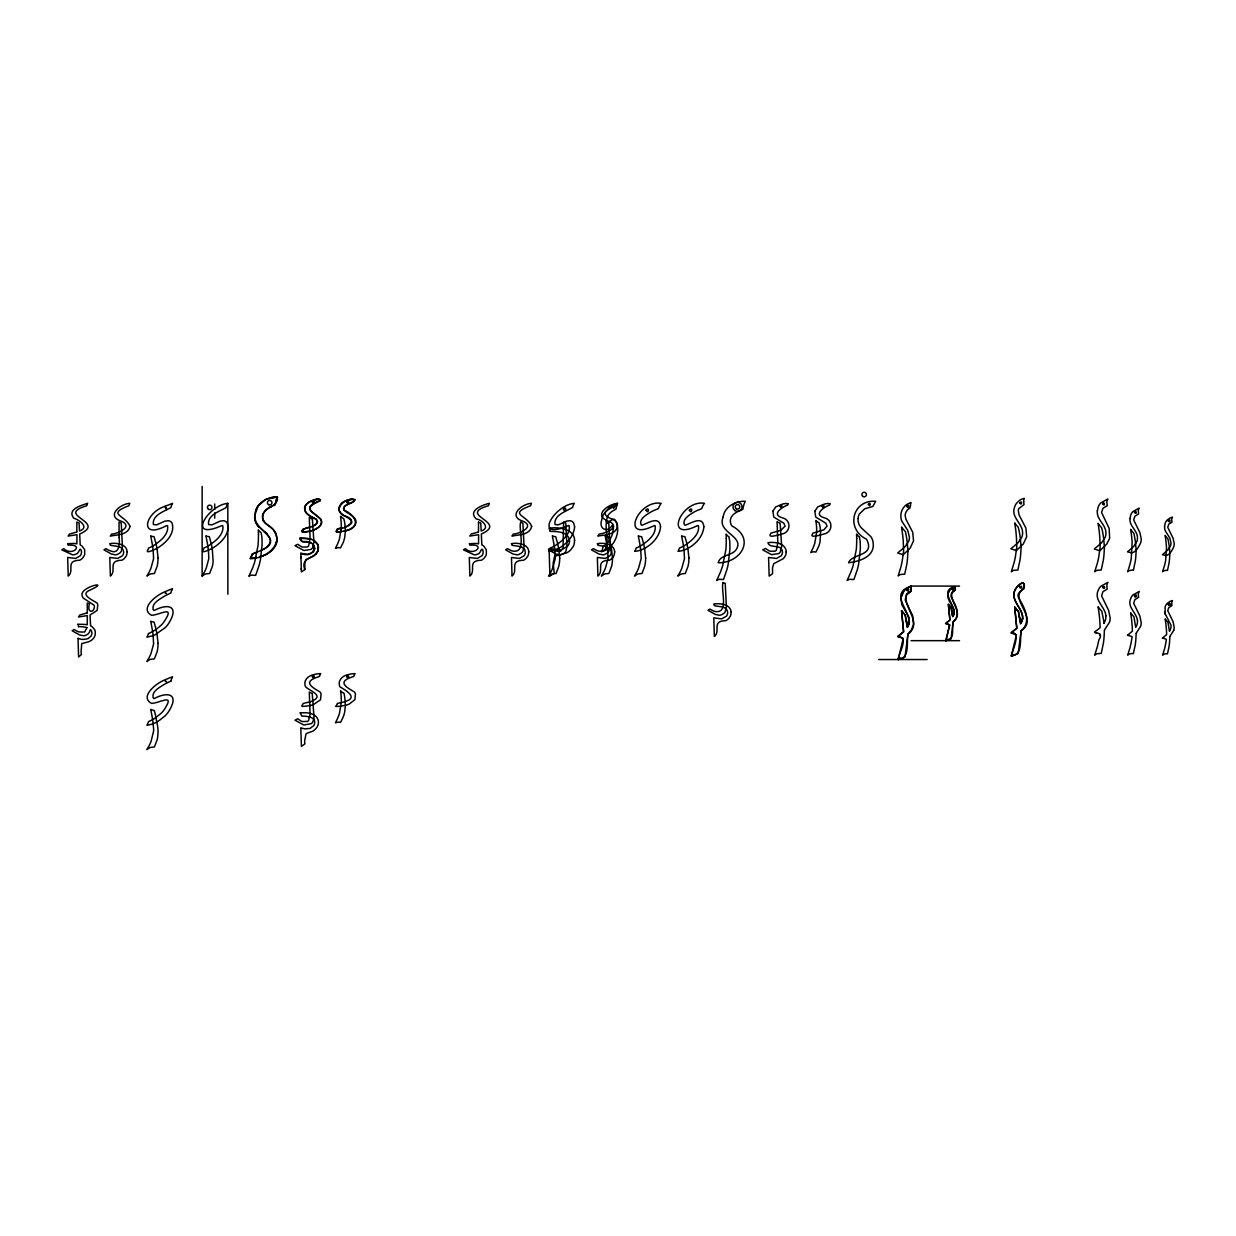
<?xml version="1.0" encoding="UTF-8"?>
<svg xmlns="http://www.w3.org/2000/svg" width="1236" height="1236" viewBox="0 0 1236 1236"><rect width="100%" height="100%" fill="white"/><g stroke="black" fill="none" stroke-linecap="round" stroke-linejoin="round"><path stroke-width="1.5" d="M959.538 586.08L911.04 586.08L910.7 591.441L906.575 594.64L905.169 599.908L912.709 615.791L913.558 624.273L911.535 629.68L907.919 634.253L904.999 657.135L898.155 659.53L903.269 638.363L897.676 636.571L903.609 631.766L901.538 610.646L905.215 615.08M1021.106 631.009L1018.17 653.581L1011.326 655.976L1016.44 634.748L1010.847 633.017L1016.78 628.212L1014.71 607.092L1018.433 611.604L1020.534 623.886C1029.418 611.109 1006.119 600.217 1016.548 587.471C1019.654 583.5 1025.787 580.256 1023.671 587.378C1023.269 590.283 1015.961 592.492 1018.51 597.637C1024.582 607.479 1031.936 621.538 1021.09 630.963C1019.607 640.171 1023.145 654.848 1011.326 655.976C1013.072 648.715 1020.967 632.693 1011.589 632.446M1104.428 630.422L1104.011 637.807A146.512 146.512 0 0 1 1103.424 643.137L1101.23 653.396L1097.166 653.705A6.551 6.551 0 0 0 1094.741 655.173L1097.383 646.567A160.139 160.139 0 0 0 1098.789 640.155C1105.741 629.325 1088.622 635.52 1097.614 629.804A51.186 51.186 0 0 0 1100.148 627.656L1099.963 623.531A201.453 201.453 0 0 0 1099.206 614.539L1098.093 606.721A28.057 28.057 0 0 0 1101.508 610.908L1101.77 611.202A75.072 75.072 0 0 1 1102.141 612.901L1104.134 622.929M1136.178 633.512L1135.822 639.97A128.204 128.204 0 0 1 1135.297 644.651L1133.381 653.612A10.182 10.182 0 0 0 1132.377 653.535L1130.183 653.767A5.778 5.778 0 0 0 1127.695 655.157L1130.013 647.649A140.131 140.131 0 0 0 1131.234 642.04L1132.145 636.756L1128.839 635.443A26.898 26.898 0 0 0 1127.526 635.289A25.106 25.106 0 0 1 1129.21 635.505M1169.874 636.602L1169.565 642.148A109.88 109.88 0 0 1 1169.117 646.15L1167.479 653.844A8.158 8.158 0 0 0 1165.996 653.767L1164.745 653.968A4.959 4.959 0 0 0 1162.597 655.173L1164.59 648.715A120.108 120.108 0 0 0 1165.641 643.91L1166.413 639.398L1163.586 638.27A23.067 23.067 0 0 0 1162.458 638.131L1164.76 636.154A38.393 38.393 0 0 0 1166.66 634.531L1166.521 631.441A148.675 148.675 0 0 0 1165.842 623.639L1165.131 618.834A20.657 20.657 0 0 0 1167.896 622.187A56.3 56.3 0 0 1 1168.159 623.469L1169.457 631.318A9.394 9.394 0 0 0 1170.986 625.2L1165.1 613.612L1165.177 606.629A9.239 9.239 0 0 1 1167.078 603.554L1169.92 601.453A10.691 10.691 0 0 1 1172.454 600.572L1172.114 601.299A8.358 8.358 0 0 0 1171.682 602.952L1171.96 605.609L1168.762 607.571L1167.742 610.723L1173.072 621.677L1174.2 627.471A10.769 10.769 0 0 1 1173.721 630.391M313.434 540.178L317.806 544.69L317.714 551.241L313.82 556.03L306.003 559.491L304.829 562.813L304.844 569.533L301.399 571.928L301.29 568.467M907.919 634.562C906.436 643.601 909.99 658.433 898.155 659.53C898.788 653.025 909.495 636.617 897.676 636.571L898.417 635.999M904.953 614.771L907.409 627.363L909.279 622.573L909.109 617.737L901.894 604.806L900.874 598.255L904.227 590.298L911.04 586.08L910.7 591.441A7.895 7.895 0 0 0 906.575 594.64C902.434 607.618 923.369 622.326 907.919 634.284M953.126 616.084C958.224 607.525 945.308 601.762 948.228 593.218C948.97 588.939 956.772 582.712 955.181 590.066A5.871 5.871 0 0 0 952.122 592.43C948.939 602.04 964.683 612.994 953.11 621.862C961.546 614.786 955.181 604.342 951.133 596.895C949.742 591.889 956.231 591.287 955.181 586.945C936.919 590.19 958.981 606.891 952.74 616.749L951.303 607.834L948.383 604.327L949.912 620.009L945.509 623.577L949.665 624.906L945.864 640.634A4.898 4.898 0 0 1 947.688 639.537C955.042 639.275 951.55 627.27 953.126 622.079L951.164 638.209L950.731 639.306L945.864 640.634L949.665 624.906L946.065 623.16M1021.307 622.527C1026.962 612.098 1013.242 604.636 1013.968 594.531C1013.566 588.027 1026.56 575.621 1024.041 588.753C1006.907 598.039 1040.295 618.433 1021.09 630.777M255.064 514.5C251.897 527.448 267.702 529.796 270.452 539.761C270.143 549.078 258.988 550.53 252.36 554.099A8.328 8.328 0 0 1 251.85 555.659L250.305 558.564C269.093 559.089 289.085 538.247 267.409 524.697C256.748 518.579 265.802 506.343 274.979 505.23L277.405 497.104L266.204 499.174L258.185 505.678L255.064 514.5A21.491 21.491 0 0 0 255.157 518.626C256.254 530.738 284.759 540.163 261.46 550.174M302.233 538.247C309.031 537.66 318.95 540.194 318.378 548.63C317.59 559.336 299.529 556.231 304.844 569.533M905.463 615.374L907.409 627.363C916.154 613.35 885.826 594.98 911.04 586.08M314.114 545.539L314.655 548.676L312.971 552.121L308.042 554.392L300.827 553.311L300.966 558.039M255.157 518.626C252.947 505.895 265.539 496.192 277.405 497.104C278.193 508.382 262.063 506.466 262.542 517.498C263.577 525.686 274.964 526.876 276.122 535.312C279.66 546.096 269.479 555.227 259.514 556.555M310.669 542.805C306.713 540.704 300.951 543.67 299.946 538.247C301.368 539.885 301.028 542.48 303.886 541.615C319.954 540.039 315.381 560.032 300.827 553.311M313.913 716.154L313.929 716.648A13.364 13.364 0 0 1 313.712 719.414L312.615 722.226A5.917 5.917 0 0 1 311.302 723.632L303.824 725.007L294.987 720.186L297.737 718.796L301.151 721.051A6.952 6.952 0 0 0 302.604 721.577L307.44 721.407A3.384 3.384 0 0 0 308.567 720.526L310.051 714.47L309.294 692.021A12.128 12.128 0 0 0 312.214 693.35L313.882 715.381M1099.607 635.536L1099.808 634.13M87.045 627.579L84.604 632.075L79.042 631.936A12.159 12.159 0 0 1 77.034 631.163L74.083 629.557L72.167 630.762L79.475 634.887L83.492 635.752A8.312 8.312 0 0 0 85.686 635.304L87.88 634.083A6.752 6.752 0 0 0 89.27 632.538L90.444 629.479A4.959 4.959 0 0 1 91.881 633.064L91.835 633.759A5.794 5.794 0 0 1 90.954 636.185L87.972 638.703L83.275 639.491A22.387 22.387 0 0 1 78.022 638.348M257.567 551.797L252.36 554.099L250.506 558.208M252.36 554.099L251.85 555.659M148.536 633.496L148.521 633.558A39.567 39.567 0 0 0 158.919 627.131L160.912 625.401A34.531 34.531 0 0 0 163.6 622.434C175.682 604.512 161.236 614.555 151.626 615.327C138.772 608.606 157.049 594.485 165.176 591.673A81.313 81.313 0 0 1 170.97 589.294L172.546 588.799A14.446 14.446 0 0 0 171.696 590.406M1173.721 630.391L1169.859 636.385M148.459 633.744L148.104 634.717A12.468 12.468 0 0 1 147.748 635.551A15.218 15.218 0 0 1 147.517 635.999L146.929 637.112L152.291 635.907A24.581 24.581 0 0 0 155.01 634.81L164.944 627.873A33.434 33.434 0 0 0 167.756 624.752C179.622 607.355 170.074 602.287 154.191 610.445A1.715 1.715 0 0 1 153.125 609.564C151.719 603.369 158.811 599.815 163.167 596.957A53.38 53.38 0 0 1 166.52 595.103L170.939 592.956A12.375 12.375 0 0 1 171.572 590.793M312.384 526.443C327.725 518.394 303.793 517.807 304.875 509.17C301.769 502.867 321.484 495.945 319.923 500.704C289.239 511.673 340.765 516.88 313.372 530.167M344.968 527.123C365.686 518.857 332.144 517.096 340.116 505.292C342.063 498.432 364.296 497.351 349.634 503.407C331.711 511.534 359.63 513.326 355.613 523.77C352.724 529.811 345.4 531.125 339.328 531.774C337.706 531.82 334.539 532.608 336.686 530.522A15.033 15.033 0 0 0 337.49 528.962C347.239 529.054 359.676 519.475 343.5 515.597C331.387 508.583 347.888 496.269 354.778 499.668C353.156 504.705 342.851 503.021 343.793 510.097C355.566 514.717 362.38 528.05 344.226 531.063M319.846 500.874C303.222 508.83 309.464 509.572 321.097 519.414C323.353 527.602 313.249 530.97 306.744 531.573C304.921 531.573 299.807 533.071 302.465 530.321C305.925 526.335 320.649 527.633 316.138 519.027C309.232 516.926 299.823 509.788 307.98 502.728C310.205 501.043 321.514 496.671 319.846 500.874A9.888 9.888 0 0 1 320.557 499.498M341.893 527.926C335.667 527.664 334.044 534.663 341.646 531.495M310.638 527.154C300.054 528.39 298.324 534.539 311.364 530.769M337.49 528.962L336.686 530.522M227.826 503.346C207.648 505.169 185.833 541.631 222.016 525.516L222.82 525.81C224.195 534.585 215.095 541.538 208.297 545.895A34.299 34.299 0 0 1 203.801 548.042L203.662 548.46A33.279 33.279 0 0 1 203.229 549.618C199.707 554.67 210.305 549.232 211.974 548.521C220.518 543.546 230.514 534.045 227.362 523.291A4.882 4.882 0 0 0 223.716 520.727L220.07 521.144L211.943 524.867L208.637 524.558C207.045 515.196 219.498 511.395 226.188 507.563A13.102 13.102 0 0 1 226.806 505.385A9.27 9.27 0 0 1 227.115 504.643L227.285 504.288A16.238 16.238 0 0 1 227.826 503.346L227.857 594.222M202.132 576.084L204.62 571.712A58.463 58.463 0 0 0 206.288 567.927L208.838 558.595L208.421 550.468A120.495 120.495 0 0 0 207.524 544.103L205.933 535.775A3.785 3.785 0 0 0 206.937 536.3L209.332 536.748L211.155 543.361A115.412 115.412 0 0 1 212.283 549.016L213.133 561.592A40.494 40.494 0 0 1 212.36 566.351L209.641 573.473L206.335 573.828A8.544 8.544 0 0 0 204.558 574.477L202.132 576.084L202.132 486.412M906.575 594.64L910.7 591.441M952.122 592.43L955.181 590.066M1104.412 630.113L1109.557 622.125A14.353 14.353 0 0 0 1110.191 618.232L1108.692 610.507L1101.585 595.922L1102.945 591.704L1107.193 589.093L1106.838 585.54A11.278 11.278 0 0 1 1107.271 583.747L1107.873 582.372L1100.704 586.358A12.314 12.314 0 0 0 1098.155 590.453C1093.752 600.387 1105.2 606.691 1105.88 615.806M1136.162 633.249L1140.658 626.25A12.561 12.561 0 0 0 1141.23 622.851L1139.901 616.084L1133.69 603.322L1134.88 599.63L1138.603 597.359L1138.279 594.253A9.749 9.749 0 0 1 1138.789 592.322L1139.19 591.472L1132.918 594.949A10.769 10.769 0 0 0 1130.693 598.533C1126.938 607.03 1136.409 612.531 1137.414 620.209M945.864 640.634L947.672 639.537M899.159 635.412L903.609 631.766L901.538 610.646L903.825 613.489M946.622 622.728L949.912 620.009L948.383 604.327L950.7 607.154M1012.346 631.859L1016.78 628.212L1014.71 607.092L1018.433 611.604L1020.303 622.125M548.568 549.835L550.453 548.66L553.419 550.252A12.159 12.159 0 0 0 555.428 551.024L560.356 551.41L563.029 548.475L563.585 522.102L565.794 523.013L566.984 546.312L565.856 551.287A6.783 6.783 0 0 1 564.327 553.125L561.808 554.47A8.343 8.343 0 0 1 559.939 554.84L555.86 553.975L548.552 549.85M1103.254 586.467L1104.752 587.687L1104.15 586.467M165.176 506.266C144.411 512.677 138.587 540.657 166.783 525.516L167.571 525.81C168.946 534.585 159.846 541.538 153.063 545.895A34.299 34.299 0 0 1 148.567 548.042L148.413 548.46A33.279 33.279 0 0 1 147.98 549.618C144.473 554.67 155.056 549.232 156.74 548.521C165.284 543.546 175.265 534.045 172.113 523.291A4.882 4.882 0 0 0 168.482 520.727L164.836 521.144L156.709 524.867L153.403 524.558C151.812 515.196 164.249 511.395 170.939 507.563A13.102 13.102 0 0 1 171.557 505.385A9.27 9.27 0 0 1 171.881 504.643L172.051 504.288A16.238 16.238 0 0 1 172.577 503.346L165.176 506.266L166.706 509.618M170.939 681.051L166.52 683.199A53.38 53.38 0 0 0 163.167 685.053C158.811 687.911 151.719 691.465 153.125 697.66A1.715 1.715 0 0 0 154.191 698.541C170.074 690.383 179.622 695.451 167.756 712.848A33.434 33.434 0 0 1 164.944 715.968L159.738 720.109A41.097 41.097 0 0 1 156.941 721.901A26.002 26.002 0 0 1 153.14 723.709A31.734 31.734 0 0 1 146.899 725.223L147.517 724.095A15.218 15.218 0 0 0 147.748 723.647A12.468 12.468 0 0 0 148.104 722.813L148.552 721.561A34.314 34.314 0 0 0 152.615 719.646A35.659 35.659 0 0 0 154.407 718.58L160.912 713.496A34.531 34.531 0 0 0 163.6 710.53C175.682 692.608 161.236 702.651 151.626 703.423C138.772 696.718 157.049 682.581 165.176 679.769A81.313 81.313 0 0 1 170.97 677.405L172.546 676.895A14.446 14.446 0 0 0 171.696 678.502M76.848 531.99L76.848 522.102L79.073 523.013L79.521 531.032C89.888 527.216 79.258 519.862 73.65 518.116C66.96 509.124 81.159 505.539 87.602 503.299L86.798 505.709C54.075 515.489 107.578 521.654 79.691 534.014L80.201 544.921A8.667 8.667 0 0 1 82.271 546.297L84.651 549.68L84.697 554.238A7.648 7.648 0 0 1 83.94 556.169L82.719 557.869A10.12 10.12 0 0 1 79.676 560.248C64.905 560.557 74.932 570.522 68.212 576.084L67.656 557.467L75.581 558.44L80.216 555.798A5.84 5.84 0 0 0 81.514 552.152L81.298 550.592A4.604 4.604 0 0 0 80.68 549.294C79.351 548.073 78.795 554.176 75.89 554.161A8.235 8.235 0 0 1 72.615 554.856L61.8 549.85L63.716 548.645C72.615 557.003 84.681 543.964 68.165 545.169A3.306 3.306 0 0 0 67.578 543.67L73.403 543.454A25.23 25.23 0 0 1 76.879 543.855L76.956 534.678L68.135 536.069L69.401 534.091L76.694 532.036M478.502 531.99L478.502 522.303M478.347 532.036L471.055 534.091L469.804 536.069L478.61 534.678L478.533 543.871A25.23 25.23 0 0 0 475.057 543.469L469.232 543.67A3.306 3.306 0 0 1 469.819 545.169C486.505 543.577 474.176 557.096 465.369 548.645L463.454 549.85L474.269 554.856A8.235 8.235 0 0 0 477.544 554.161C480.449 554.176 481.005 548.073 482.334 549.294A4.604 4.604 0 0 1 482.952 550.592L483.168 552.152A5.84 5.84 0 0 1 481.87 555.798L477.235 558.44L469.309 557.467L469.865 576.084C476.586 570.522 466.559 560.572 481.329 560.248A10.12 10.12 0 0 0 484.373 557.869L485.594 556.169A7.648 7.648 0 0 0 486.351 554.238L486.304 549.68L483.925 546.312A8.667 8.667 0 0 0 481.839 544.937L481.345 534.014C509.232 521.654 455.729 515.489 488.452 505.709L489.255 503.299C482.38 505.138 467.301 510.545 476.354 519.012C482.519 519.846 490.692 528.004 481.175 531.032L480.727 523.013L478.502 522.102M87.061 612.948L79.768 615.003L78.517 616.98L87.323 615.59L87.246 624.783A25.106 25.106 0 0 0 83.77 624.381L77.652 624.226A3.044 3.044 0 0 1 78.486 626.621M337.49 703.469L343.871 701.94A23.546 23.546 0 0 0 345.184 701.554C358.61 697.629 345.956 690.414 340.008 686.861A6.072 6.072 0 0 1 339.344 685.053C338.108 679.445 343.392 675.443 348.336 674.547A29.911 29.911 0 0 1 353.311 673.713L355.118 673.635A11.418 11.418 0 0 0 353.805 676.432L353.372 676.571A45.871 45.871 0 0 0 348.228 678.487C337.598 683.415 349.68 688.977 354.516 692.098A7.416 7.416 0 0 1 355.443 693.906L354.964 699.622L349.216 704.072A20.549 20.549 0 0 1 345.4 705.323L345.184 701.554A66.172 66.172 0 0 0 343.994 693.211L343.747 693.118A10.83 10.83 0 0 1 341.368 691.65L340.533 690.8L341.074 695.126A89.085 89.085 0 0 1 341.291 702.558L339.452 713.466A77.188 77.188 0 0 1 337.737 718.116L335.419 722.875L337.026 722.318A6.69 6.69 0 0 1 339.236 722.179L340.549 722.396L343.206 716.988A37.683 37.683 0 0 0 344.674 712.137L345.4 705.323L340.827 706.111A33.975 33.975 0 0 1 335.667 706.436L336.053 705.957A13.163 13.163 0 0 0 337.474 703.454M309.664 701.955L305.446 702.913A52.453 52.453 0 0 0 303.16 703.469A13.163 13.163 0 0 1 301.723 705.957L302.48 706.42A45.67 45.67 0 0 0 308.923 705.71L310.035 705.54M256.377 557.312L250.305 558.564M310.066 705.524L310.344 705.478A20.147 20.147 0 0 0 313.295 704.69L320.51 699.808L321.097 693.906A7.416 7.416 0 0 0 320.186 692.098C315.35 688.993 303.237 683.384 313.898 678.518A45.871 45.871 0 0 1 319.042 676.602L319.475 676.432A11.418 11.418 0 0 1 320.757 673.62L318.965 673.697A29.911 29.911 0 0 0 313.99 674.547C309.046 675.443 303.778 679.445 304.998 685.053A6.072 6.072 0 0 0 305.678 686.861C309.448 690.769 324.079 695.358 313.002 700.657A19.884 19.884 0 0 1 309.726 701.94M300.688 539.329A8.559 8.559 0 0 0 300.008 538.324L300.41 538.247M300.008 538.324L301.337 538.247M911.04 640.665L959.538 640.665M878.642 659.53L927.139 659.53M300.873 538.247L311.132 539.205M78.563 626.637L79.027 626.637A52.267 52.267 0 0 1 82.688 626.791L86.798 627.502M1127.526 635.289L1130.214 632.986A44.79 44.79 0 0 0 1132.439 631.086L1132.269 627.486A176.269 176.269 0 0 0 1131.604 619.622L1130.631 612.778A24.087 24.087 0 0 0 1133.86 616.687A65.678 65.678 0 0 1 1134.185 618.185L1135.683 627.347A10.954 10.954 0 0 0 1137.475 620.194M309.603 716.926L306.049 716.277A49.934 49.934 0 0 0 301.847 716.077L300.951 714.331A7.895 7.895 0 0 0 299.962 712.755L306.157 712.801A18.355 18.355 0 0 1 310.066 713.373A15.465 15.465 0 0 1 313.882 714.902A10.599 10.599 0 0 1 315.705 716.231L316.061 716.586A8.019 8.019 0 0 1 318.44 722.226L318.378 723.122A8.559 8.559 0 0 1 317.065 726.969L316.679 727.525A19.668 19.668 0 0 1 315.999 728.406L314.423 730.059A8.266 8.266 0 0 1 311.673 731.619A62.109 62.109 0 0 1 310.097 732.114L306.652 733.411A3.631 3.631 0 0 0 306.003 733.983L304.659 740.673A36.138 36.138 0 0 0 304.829 743.948L301.399 746.42L300.827 727.819A23.731 23.731 0 0 0 305.277 728.869L310.143 728.406L313.774 725.609A5.794 5.794 0 0 0 314.655 723.184L314.701 722.488A4.944 4.944 0 0 0 313.728 719.398M606.552 522.102L608.776 523.23L609.92 546.312L608.807 551.287A6.783 6.783 0 0 1 607.262 553.125L604.759 554.47A8.343 8.343 0 0 1 602.874 554.84L598.796 553.975L591.488 549.85L593.388 548.66L596.355 550.252A12.159 12.159 0 0 0 598.363 551.024C613.056 553.604 604.203 530.182 606.536 522.303M723.014 582.527L725.192 583.423M520.68 522.102L522.89 523.23L524.049 546.312L522.921 551.287A6.783 6.783 0 0 1 521.391 553.125L518.873 554.47A8.343 8.343 0 0 1 517.003 554.84L512.909 553.975L505.617 549.85L507.502 548.66L510.483 550.252A12.159 12.159 0 0 0 512.492 551.024C527.216 553.682 518.239 530.043 520.65 522.303M816.749 521.345L815.899 520.495L816.517 525.933A92.329 92.329 0 0 1 816.672 531.789L814.818 543.16A77.204 77.204 0 0 1 813.103 547.795L810.801 552.554L812.392 552.013A6.69 6.69 0 0 1 814.601 551.859L815.914 552.075L818.572 546.683A37.667 37.667 0 0 0 820.04 541.816L820.596 531.758A78.517 78.517 0 0 0 819.901 525.903L819.128 522.797A10.83 10.83 0 0 1 816.749 521.345M950.901 607.386L952.662 616.1M154.206 710.561L151.704 709.788A3.785 3.785 0 0 1 150.684 709.263L151.503 713.419A100.348 100.348 0 0 1 152.476 718.827L153.542 728.05A46.891 46.891 0 0 1 153.65 730.939L151.055 741.43A58.463 58.463 0 0 1 149.386 745.215L146.899 749.588L149.309 747.965A8.544 8.544 0 0 1 151.101 747.316L154.407 746.977L157.126 739.854A40.494 40.494 0 0 0 157.899 735.08L158.038 730.414A57.582 57.582 0 0 0 157.559 725.887L155.303 714.315A47.292 47.292 0 0 0 154.222 710.545M725.238 583.639L726.382 606.737L725.254 611.712A6.783 6.783 0 0 1 723.724 613.535L721.221 614.895A8.343 8.343 0 0 1 719.337 615.25L715.258 614.4L707.95 610.26L709.85 609.07L712.817 610.677A12.159 12.159 0 0 0 714.825 611.449C729.549 614.107 720.573 590.453 722.998 582.712M300.935 556.617L301.337 569.626M78.022 638.379L78.594 656.996L81.437 654.57A48.235 48.235 0 0 1 81.051 651.959L81.746 643.601L88.528 641.793A10.444 10.444 0 0 0 93.967 637.652L94.137 637.359A7.833 7.833 0 0 0 95.157 634.794L95.311 631.982A6.226 6.226 0 0 0 94.569 629.587L92.638 627.224A8.683 8.683 0 0 0 90.568 625.849L90.058 614.925L97.211 610.383L97.783 604.558A6.443 6.443 0 0 0 96.856 602.89C92.499 600.032 79.305 594.361 90.12 590.051A38.301 38.301 0 0 0 91.186 589.541C111.657 579.869 77.899 587.193 82.348 596.277A6.288 6.288 0 0 0 83.183 598.008L93.905 605.084A4.017 4.017 0 0 1 94.415 606.227C94.338 613.334 86.52 613.18 89.44 603.925L87.215 603.014L87.308 612.871M214.709 503.994L214.709 509.325M214.709 512.863L214.709 518.178M1011.326 655.976A6.582 6.582 0 0 1 1013.767 654.493M1022.574 617.969A11.773 11.773 0 0 1 1021.925 621.105M1019.206 615.435A148.691 148.691 0 0 1 1020.055 620.364M1016.764 609.811A33.048 33.048 0 0 1 1015.374 608.035M309.834 717.096A8.219 8.219 0 0 1 313.789 719.321M170.954 681.051A12.375 12.375 0 0 1 171.572 678.888M316.864 552.755A17.598 17.598 0 0 1 315.504 554.485M318.27 549.448A8.111 8.111 0 0 1 317.559 551.565M317.451 543.917A7.864 7.864 0 0 1 318.409 547.718M314.701 547.996A5.84 5.84 0 0 1 313.403 551.642M303.16 528.962A15.033 15.033 0 0 1 302.341 530.522M314.933 499.823A31.796 31.796 0 0 1 317.976 499.313M354.191 500.874A9.888 9.888 0 0 1 354.886 499.498M349.278 499.823A31.796 31.796 0 0 1 352.306 499.313M267.501 553.79A23.978 23.978 0 0 1 263.577 555.474M276.74 540.41A12.592 12.592 0 0 1 276.014 544.643M274.315 531.202A14.384 14.384 0 0 1 275.782 534.199M263.793 521.298A7.447 7.447 0 0 1 262.851 519.228M262.511 515.675A6.582 6.582 0 0 1 263.021 513.635M269.958 507.316A20.672 20.672 0 0 1 271.704 506.466M271.611 497.644A38.44 38.44 0 0 1 277.405 497.104M275.489 502.558A33.851 33.851 0 0 1 276.679 498.772M264.303 531.665A13.859 13.859 0 0 1 267.254 533.782M255.852 510.375A17.057 17.057 0 0 1 258.185 505.678M258.757 527.231A15.651 15.651 0 0 1 256.393 523.307M900.874 598.255A13.89 13.89 0 0 1 905.046 589.433M909.402 621.492A11.773 11.773 0 0 1 908.769 624.597M906.467 620.642A140.193 140.193 0 0 1 907.209 625.648M898.155 659.53A6.582 6.582 0 0 1 900.596 658.046M947.888 595.119A10.29 10.29 0 0 1 952.338 587.455M954.223 612.376A8.745 8.745 0 0 1 953.744 614.694M951.844 610.615A102.155 102.155 0 0 1 952.585 615.466M1105.926 615.791A12.314 12.314 0 0 1 1103.872 623.346M1165.44 614.477A10.043 10.043 0 0 1 1164.652 611.665M1094.54 632.446A28.691 28.691 0 0 1 1096.471 632.693M1162.458 638.131A21.522 21.522 0 0 1 1163.91 638.317M910.453 505.848L909.804 508.228A7.833 7.833 0 0 0 907.069 510.391L905.818 512.523A8.976 8.976 0 0 0 905.154 515.582L905.942 519.244L912.709 532.222L913.528 540.889L910.144 548.151L903.253 554.748L897.676 553.002L905.092 546.729L908.723 541.167A11.819 11.819 0 0 0 909.433 537.119L907.749 530.414L901.894 521.221A12.808 12.808 0 0 1 900.905 517.436L900.874 514.686A13.859 13.859 0 0 1 906.869 504.365L911.04 502.511L910.777 503.346A11.68 11.68 0 0 0 910.453 505.848M119.104 537.459C119.799 543.006 119.568 554.701 110.838 551.024A12.159 12.159 0 0 1 108.814 550.252L105.879 548.645L103.978 549.835L111.255 553.975L115.35 554.84A8.343 8.343 0 0 0 117.219 554.47L119.737 553.125A6.783 6.783 0 0 0 121.267 551.287L122.395 546.312L121.236 523.013L119.027 522.102L119.104 537.459M606.227 521.098C606.49 525.933 611.109 519.135 613.35 519.259L614.632 519.414C622.419 530.043 614.416 548.753 601.36 551.766A13.071 13.071 0 0 0 602.133 550.174L602.457 549.232A9.038 9.038 0 0 0 602.782 547.316L608.436 542.125L611.619 536.3A33.078 33.078 0 0 0 612.901 531.882L613.473 527.015L612.268 525.285C607.34 533.519 598.44 528.869 601.716 519.923A20.317 20.317 0 0 1 603.724 514.068L609.765 506.884L617.614 503.299A30.545 30.545 0 0 0 617.027 504.628L616.192 507.965A25.4 25.4 0 0 0 616.1 509.047L612.84 510.901A19.498 19.498 0 0 0 610.677 512.446L609.363 513.712A12.7 12.7 0 0 0 607.757 515.984L606.227 521.098M258.478 534.292L258.401 538.741A169.981 169.981 0 0 1 258.092 545.138L254.801 561.669A164.45 164.45 0 0 1 252.839 567.37L248.884 576.316A6.674 6.674 0 0 1 251.526 575.126L255.667 575.327L259.143 565.207A149.355 149.355 0 0 0 260.41 559.877L262.078 544.844A137.891 137.891 0 0 0 261.893 536.949L261.136 532.654A9.378 9.378 0 0 1 259.081 530.955L258.293 529.858L258.478 534.292M726.304 538.479L726.243 542.928A169.95 169.95 0 0 1 725.918 549.325L722.643 565.856A164.45 164.45 0 0 1 720.665 571.557L716.725 580.503A6.674 6.674 0 0 1 719.352 579.313L723.508 579.514L726.984 569.394A149.34 149.34 0 0 0 728.236 564.064L729.92 549.031A137.86 137.86 0 0 0 729.719 541.136L728.962 536.841A9.394 9.394 0 0 1 726.923 535.142L726.135 534.029L726.304 538.479M856.718 538.479L856.656 542.928A169.95 169.95 0 0 1 856.332 549.325L853.056 565.856A164.45 164.45 0 0 1 851.079 571.557L847.123 580.503A6.674 6.674 0 0 1 849.765 579.313L853.922 579.514L857.398 569.394A149.34 149.34 0 0 0 858.649 564.064L860.333 549.031A137.86 137.86 0 0 0 860.132 541.136L859.375 536.841A9.394 9.394 0 0 1 857.32 535.142L856.548 534.029L856.718 538.479M310.066 538.525L308.614 545.972A3.399 3.399 0 0 1 307.331 546.961L302.604 547.085A6.952 6.952 0 0 1 301.151 546.544L297.737 544.288L294.987 545.679L303.824 550.499L310.931 549.402A5.917 5.917 0 0 0 312.538 547.826L313.929 542.156L312.368 518.904A12.128 12.128 0 0 1 309.309 517.498L310.066 538.525M777.815 542.712L776.362 550.159A3.399 3.399 0 0 1 775.096 551.148L770.368 551.271A6.952 6.952 0 0 1 768.9 550.731L765.486 548.475L762.736 549.865L771.588 554.686L778.68 553.589A5.917 5.917 0 0 0 780.287 552.013L781.677 546.343L780.117 523.091A11.727 11.727 0 0 1 777.073 521.669L777.815 542.712M907.919 550.978L907.518 558.425A147.81 147.81 0 0 1 906.915 563.817L904.706 574.168L900.596 574.477A6.613 6.613 0 0 0 898.155 575.961L900.967 566.691A162.766 162.766 0 0 0 902.234 560.85L903.624 551.117L903.284 541.986A208.189 208.189 0 0 0 902.666 534.925L901.538 527.061L902.265 528.035A46.396 46.396 0 0 0 903.006 528.946L905.463 531.804L906.251 535.729A136.454 136.454 0 0 1 907.378 543.469L907.919 550.978M1021.106 546.806L1020.689 554.238A147.841 147.841 0 0 1 1020.086 559.63L1017.877 569.981L1013.767 570.29A6.613 6.613 0 0 0 1011.326 571.774L1014.138 562.504A162.704 162.704 0 0 0 1015.405 556.663L1016.795 546.93L1016.455 537.799A208.158 208.158 0 0 0 1015.837 530.738L1014.71 522.89A28.304 28.304 0 0 0 1018.155 527.108L1019.02 530.229A144.751 144.751 0 0 1 1020.287 537.845L1021.106 546.806M1104.428 547.023L1104.011 554.408A146.512 146.512 0 0 1 1103.424 559.738L1101.23 569.997L1097.166 570.306A6.551 6.551 0 0 0 1094.741 571.774L1097.522 562.581A161.236 161.236 0 0 0 1098.773 556.803L1100.148 547.162L1099.824 538.108A206.273 206.273 0 0 0 1099.206 531.109L1098.093 523.322A28.057 28.057 0 0 0 1101.508 527.509L1102.357 530.599A143.438 143.438 0 0 1 1103.624 538.154L1104.428 547.023M1136.178 550.113L1135.822 556.571A128.204 128.204 0 0 1 1135.297 561.252L1133.381 570.213A10.182 10.182 0 0 0 1132.377 570.136L1130.183 570.368A5.778 5.778 0 0 0 1127.695 571.774L1130.137 563.74A141.089 141.089 0 0 0 1131.234 558.672L1132.145 542.31A180.502 180.502 0 0 0 1131.604 536.192L1130.631 529.379A24.087 24.087 0 0 0 1133.86 533.288L1134.37 535.76A125.516 125.516 0 0 1 1135.467 542.357L1136.178 550.113M1169.874 553.218L1169.565 558.749A109.88 109.88 0 0 1 1169.117 562.751L1167.479 570.445A8.158 8.158 0 0 0 1165.996 570.368L1164.745 570.568A4.959 4.959 0 0 0 1162.597 571.774L1164.698 564.883A120.927 120.927 0 0 0 1165.625 560.541L1166.506 547.826A152.105 152.105 0 0 0 1165.95 541.275L1165.131 535.435A20.657 20.657 0 0 0 1167.896 538.788L1168.175 540.117A103.546 103.546 0 0 1 1169.395 547.563L1169.874 553.218M1023.64 501.847L1024.041 504.551L1018.897 508.537A5.902 5.902 0 0 0 1018.279 510.499L1019.113 515.057L1025.88 528.035L1026.699 536.702L1023.315 543.964L1016.425 550.561L1010.847 548.815L1018.263 542.542L1021.894 536.98A11.819 11.819 0 0 0 1022.605 532.948C1022.805 523.508 1011.017 517.683 1014.401 507.687A12.654 12.654 0 0 1 1016.548 503.268L1019.051 500.765A13.843 13.843 0 0 1 1024.211 498.324L1023.871 499.638A14.863 14.863 0 0 0 1023.64 501.847M1097.352 510.885C1096.255 519.707 1106.313 524.62 1105.911 533.288A11.711 11.711 0 0 1 1105.2 537.305L1101.616 542.805L1094.262 549.016L1099.793 550.762L1106.622 544.211L1109.665 538.34L1109.155 528.421L1101.585 512.523L1102.945 508.305L1107.193 505.694L1106.838 502.156A11.278 11.278 0 0 1 1107.271 500.348L1107.873 498.989L1100.704 502.959A12.314 12.314 0 0 0 1098.155 507.054L1097.352 510.885M1129.998 518.502C1129.024 526.212 1137.831 530.522 1137.475 538.108A10.243 10.243 0 0 1 1136.857 541.6L1133.706 546.436L1127.526 551.889A26.898 26.898 0 0 1 1128.839 552.044C1134.54 555.258 1138.68 547.115 1140.766 542.511A12.576 12.576 0 0 0 1141.23 538.896L1139.901 532.685L1133.69 519.923L1134.88 516.231L1138.603 513.96L1138.279 510.854A9.749 9.749 0 0 1 1138.789 508.923L1139.19 508.089L1132.918 511.55A10.769 10.769 0 0 0 1130.693 515.134L1129.998 518.502M1164.575 526.103L1164.652 528.266A10.043 10.043 0 0 0 1165.44 531.094L1169.766 537.923L1170.986 542.913A8.776 8.776 0 0 1 1170.461 545.91L1167.757 550.051L1162.458 554.732A23.067 23.067 0 0 1 1163.586 554.871C1168.468 557.621 1172.022 550.638 1173.798 546.698A10.784 10.784 0 0 0 1174.2 543.593L1173.072 538.278L1167.742 527.339L1168.762 524.172L1171.96 522.21L1171.682 519.553A8.358 8.358 0 0 1 1172.114 517.899L1172.454 517.173A10.691 10.691 0 0 0 1169.92 518.054L1167.078 520.155A9.239 9.239 0 0 0 1165.177 523.23L1164.575 526.103M158.069 558.039L157.899 561.592A40.494 40.494 0 0 1 157.126 566.351L154.407 573.473L151.101 573.828A8.544 8.544 0 0 0 149.309 574.477L146.899 576.084L149.386 571.712A58.463 58.463 0 0 0 151.055 567.927L153.588 558.595L153.171 550.468A120.495 120.495 0 0 0 152.291 544.103L150.684 535.775A3.785 3.785 0 0 0 151.704 536.3L154.083 536.748L155.921 543.361A115.412 115.412 0 0 1 157.049 549.016L158.069 558.039M158.069 643.431L157.899 646.984A40.494 40.494 0 0 1 157.126 651.758L154.407 658.881L151.101 659.221A8.544 8.544 0 0 0 149.309 659.87L146.899 661.492L149.386 657.119A58.463 58.463 0 0 0 151.055 653.334L153.588 644.002L153.171 635.86A120.495 120.495 0 0 0 152.291 629.51L150.684 621.167A3.785 3.785 0 0 0 151.704 621.693L154.083 622.141L155.921 628.753A115.412 115.412 0 0 1 157.049 634.423L158.069 643.431M345.4 531.465L344.674 537.629A37.683 37.683 0 0 1 343.206 542.496L340.549 547.888L339.236 547.672A6.69 6.69 0 0 0 337.026 547.826L335.419 548.367L337.737 543.608A77.188 77.188 0 0 0 339.452 538.973L341.291 527.602A92.345 92.345 0 0 0 341.136 521.746L340.533 516.308L341.368 517.158A10.83 10.83 0 0 0 343.747 518.61L344.535 521.716A78.532 78.532 0 0 1 345.23 527.571L345.4 531.465M559.723 558.039L559.553 561.592A40.494 40.494 0 0 1 558.78 566.351L556.061 573.473L552.755 573.828A8.544 8.544 0 0 0 550.962 574.477L548.552 576.084L551.04 571.712A58.463 58.463 0 0 0 552.708 567.927L555.242 558.595L554.825 550.468A120.495 120.495 0 0 0 553.944 544.103L552.337 535.775A3.785 3.785 0 0 0 553.357 536.3L555.736 536.748L557.575 543.361A115.412 115.412 0 0 1 558.703 549.016L559.723 558.039M612.531 558.039L612.361 561.592A40.494 40.494 0 0 1 611.588 566.351L608.869 573.473L605.563 573.828A8.544 8.544 0 0 0 603.771 574.477L601.36 576.084L603.848 571.712A58.463 58.463 0 0 0 605.516 567.927L608.05 558.595L607.633 550.468A120.495 120.495 0 0 0 606.752 544.103L605.146 535.775A3.785 3.785 0 0 0 606.165 536.3L608.545 536.748L610.383 543.361A115.412 115.412 0 0 1 611.511 549.016L612.531 558.039M645.655 558.039L645.486 561.592A40.494 40.494 0 0 1 644.698 566.351L641.978 573.473L638.672 573.828A8.544 8.544 0 0 0 636.895 574.477L634.485 576.084L636.973 571.712A58.463 58.463 0 0 0 638.641 567.927L641.175 558.595L640.758 550.468A120.495 120.495 0 0 0 639.877 544.103L638.27 535.775A3.785 3.785 0 0 0 639.29 536.3L641.669 536.748L643.508 543.361A115.412 115.412 0 0 1 644.636 549.016L645.655 558.039M688.962 558.039L688.792 561.592A40.494 40.494 0 0 1 688.019 566.351L685.3 573.473L681.994 573.828A8.544 8.544 0 0 0 680.217 574.477L677.791 576.084L680.279 571.712A58.463 58.463 0 0 0 681.948 567.927L684.481 558.595L684.064 550.468A120.495 120.495 0 0 0 683.184 544.103L681.577 535.775A3.785 3.785 0 0 0 682.596 536.3L684.976 536.748L686.814 543.361A115.412 115.412 0 0 1 687.942 549.016L688.962 558.039M858.047 518.564L858.078 520.82A12.02 12.02 0 0 0 861.647 528.174L870.762 536.517A12.978 12.978 0 0 1 873.095 542.45C875.304 556.725 859.653 561.391 848.56 562.751C852.16 553.017 875.675 556.71 866.498 539.19C845.47 529.209 852.037 499.529 875.644 501.291L872.863 506.436L864.706 508.784L859.422 513.991A10.321 10.321 0 0 0 858.186 517.42L858.047 518.564M127.123 551.797L126.86 554.238A7.648 7.648 0 0 1 126.103 556.169L124.882 557.869A10.12 10.12 0 0 1 121.839 560.248C107.053 560.557 117.08 570.522 110.375 576.084L109.803 557.467L117.744 558.44L122.379 555.798A5.84 5.84 0 0 0 123.662 552.152C123.43 545.261 114.052 546.528 110.328 545.169A3.306 3.306 0 0 0 109.741 543.67C114.747 542.635 126.829 543.376 127.123 551.797M165.377 507.903L166.505 507.981L165.377 507.857M528.776 551.797L528.514 554.238A7.648 7.648 0 0 1 527.757 556.169L526.536 557.869A10.12 10.12 0 0 1 523.492 560.248C508.707 560.557 518.734 570.522 512.028 576.084L511.457 557.467L519.398 558.44L524.033 555.798A5.84 5.84 0 0 0 525.315 552.152C525.084 545.261 515.706 546.528 511.982 545.169A3.306 3.306 0 0 0 511.395 543.67C516.2 542.635 528.529 543.346 528.776 551.797M574.601 540.302L574.199 543.917A11.263 11.263 0 0 1 573.087 546.729L570.522 550.066A14.863 14.863 0 0 1 566.814 552.755L554.578 556.355L553.156 563.106L554.222 573.087L549.927 576.084L549.093 548.676L560.773 550.097L567.602 546.204A8.59 8.59 0 0 0 569.502 540.843C568.776 531.526 556.972 531.465 549.896 531.356L549.85 530.553A4.867 4.867 0 0 0 549 528.328C556.061 526.814 574.23 527.849 574.601 540.302M614.663 551.797L614.385 554.238A7.648 7.648 0 0 1 613.628 556.169L612.423 557.869A10.12 10.12 0 0 1 609.363 560.248C594.593 560.557 604.62 570.522 597.915 576.084L597.343 557.467L605.269 558.44L609.904 555.798A5.84 5.84 0 0 0 611.202 552.152C610.955 545.261 601.592 546.528 597.853 545.169A3.306 3.306 0 0 0 597.282 543.67C602.287 542.635 614.369 543.376 614.663 551.797M731.125 612.206L730.847 614.663A7.648 7.648 0 0 1 730.09 616.579L728.869 618.294A10.12 10.12 0 0 1 725.826 620.673C711.055 620.982 721.067 630.932 714.362 636.509L713.79 617.892L721.731 618.865L726.366 616.223A5.84 5.84 0 0 0 727.664 612.577C727.417 605.686 718.039 606.953 714.315 605.594A3.306 3.306 0 0 0 713.728 604.08C718.734 603.044 730.816 603.801 731.125 612.206M1102.62 503.979C1105.432 507.517 1104.381 500.209 1102.62 503.979M1102.62 587.378C1105.88 590.236 1102.605 586.528 1102.636 587.224M1134.463 512.446C1137.274 515.86 1136.347 508.877 1134.478 512.291M1134.463 595.845C1135.173 598.456 1138.711 594.81 1134.88 596.787C1133.783 593.79 1139.082 595.381 1134.478 595.721M1168.236 520.912C1170.894 524.45 1170.322 517.204 1168.252 520.835M1168.236 604.296C1168.978 607.108 1172.5 602.828 1168.823 605.346C1167.108 602.488 1172.979 603.462 1168.252 604.219M786.173 551.905L786.019 553.635A8.111 8.111 0 0 1 785.323 555.752L784.628 556.942A17.52 17.52 0 0 1 783.269 558.672L773.751 563.678L772.5 567.834L772.593 573.72L769.163 576.115L768.591 557.498L776.517 558.471L781.152 555.829A5.84 5.84 0 0 0 782.45 552.183C782.203 543.207 769.472 549.201 767.942 542.728C772.716 541.893 781.924 542.28 785.2 548.104A7.864 7.864 0 0 1 786.173 551.905M165.377 593.295L166.489 593.45L165.392 593.187M165.377 681.391L166.489 681.546L165.392 681.283M906.776 506.281C908.97 510.313 909.418 502.65 906.776 506.281M906.776 589.85C908.475 593.883 910.098 586.497 906.791 589.742M951.936 589.232C953.898 592.044 953.744 586.42 951.952 589.139M1019.746 502.897C1021.523 506.791 1022.759 499.498 1019.746 502.897M1019.746 587.1C1021.523 590.993 1022.759 583.716 1019.746 587.1M312.353 502.125C314.361 506.173 315.396 498.494 312.353 502.125M312.353 676.633C314.485 680.665 315.103 673.002 312.353 676.633M346.698 502.125C348.598 506.188 349.726 498.618 346.698 502.125M346.698 676.633C348.799 680.665 349.51 673.002 346.698 676.633M563.4 509.278C565.794 514.408 567.231 504.844 563.4 509.278M612.793 507.378C614.616 510.267 614.045 504.751 616.486 505.709L617.289 503.299C606.644 504.751 592.291 516.354 609.981 521.716C620.503 527.803 605.161 533.396 599.089 534.091L597.838 536.069C604.96 534.786 617.583 534.694 617.428 524.945C616.826 517.699 605.702 519.645 604.991 512.925C605.207 510.406 616.532 505.277 612.809 507.301M646.026 510.159C648.576 515.304 649.626 505.678 646.026 510.159M689.348 510.159C691.696 515.304 693.257 505.694 689.348 510.159M780.117 506.312C782.048 510.391 783.083 502.789 780.117 506.312M822.064 506.312C823.964 510.375 825.107 502.805 822.064 506.312M868.367 504.35C870.407 508.351 871.195 500.889 868.383 504.226M723.045 517.251C716.54 532.886 745.771 536.13 735.822 550.159C730.924 556.076 720.325 554.655 718.147 562.751C740.611 563.23 756.154 538.819 731.975 525.98A7.571 7.571 0 0 1 730.553 522.859C728.823 515.458 737.073 511.426 742.821 509.417L743.469 506.188A34.577 34.577 0 0 1 744.52 502.944L745.231 501.291C735.374 500.827 724.497 506.76 723.045 517.251M574.601 526.721C573.859 539.499 559.645 550.715 548.784 551.333A34.701 34.701 0 0 0 549.263 550.453L549.757 549.325A37.683 37.683 0 0 0 550.066 548.46L550.221 548.042A34.299 34.299 0 0 0 554.717 545.895C561.499 541.538 570.599 534.585 569.224 525.81L568.436 525.516C532.252 541.631 554.068 505.169 574.23 503.346A15.883 15.883 0 0 0 573.535 504.643A9.27 9.27 0 0 0 573.056 505.818A13.812 13.812 0 0 0 572.639 507.393C566.165 511.488 553.404 515.057 555.057 524.558L558.363 524.867L566.49 521.144L570.136 520.727A4.882 4.882 0 0 1 573.767 523.291L574.601 526.721M660.534 526.721C659.777 539.514 645.594 550.7 634.717 551.333A34.701 34.701 0 0 0 635.18 550.453L635.69 549.325A37.683 37.683 0 0 0 635.999 548.46L636.138 548.042A34.299 34.299 0 0 0 640.65 545.895C647.432 541.538 656.532 534.585 655.157 525.81L654.369 525.516C619.313 543.145 638.07 499.143 661.152 503.361A29.679 29.679 0 0 0 660.302 504.489L658.742 507.594A26.342 26.342 0 0 0 658.402 508.66L654.153 510.375A37.018 37.018 0 0 0 650.677 512.09C646.443 514.779 638.595 518.981 641.144 524.898L641.932 525.223C647.911 523.214 659.514 515.242 660.534 526.721M703.84 526.721C703.083 539.514 688.915 550.7 678.023 551.333A34.701 34.701 0 0 0 678.502 550.453L678.997 549.325A37.683 37.683 0 0 0 679.321 548.46L679.46 548.042A34.299 34.299 0 0 0 683.956 545.895C690.754 541.538 699.854 534.585 698.479 525.81L697.676 525.516C662.79 543.114 681.129 499.344 704.52 503.299A29.679 29.679 0 0 0 703.608 504.489L702.048 507.594A26.342 26.342 0 0 0 701.724 508.66L697.459 510.375A37.018 37.018 0 0 0 693.983 512.09C689.75 514.779 681.901 518.981 684.45 524.898L685.254 525.223C691.218 523.214 702.82 515.242 703.84 526.721M772.871 511.225L773.767 517.081L783.887 523.214L785.123 526.134L780.781 530.321L770.909 533.149A15.048 15.048 0 0 1 770.105 534.709C768.498 538.185 779.514 534.616 782.11 533.983C791.225 532.222 791.179 519.583 782.249 517.776C770.677 514.408 782.697 506.775 787.61 505.06A9.888 9.888 0 0 1 788.305 503.685L785.725 503.5A31.781 31.781 0 0 0 782.697 504.01L775.745 506.915L772.871 511.225M814.833 511.225L815.729 517.081L825.849 523.214L827.069 526.134L823.871 529.827L812.871 533.149A15.048 15.048 0 0 1 812.052 534.709C810.461 538.185 821.461 534.616 824.072 533.983C833.188 532.222 833.141 519.583 824.196 517.776C812.639 514.408 824.644 506.775 829.557 505.06A9.888 9.888 0 0 1 830.268 503.685L827.687 503.5A31.781 31.781 0 0 0 824.644 504.01L817.691 506.915L814.833 511.225M130.012 526.381C128.142 534.987 117.312 534.709 110.298 536.069L111.564 534.091C118.517 533.813 133.673 526.258 121.143 521.175C105.802 516.045 120 503.964 129.749 503.299L128.946 505.709C106.049 514.47 125.16 514.748 130.012 526.381M531.665 526.381C529.827 535.003 518.919 534.709 511.951 536.069L513.218 534.091C520.171 533.813 535.327 526.258 522.797 521.175C507.455 516.045 521.654 503.964 531.403 503.299L530.599 505.709C507.702 514.47 526.814 514.748 531.665 526.381M208.575 509.386A2.271 2.271 0 0 0 211.989 507.409A2.271 2.271 0 0 0 208.575 505.447A2.271 2.271 0 0 0 208.575 509.386M268.552 504.628A2.271 2.271 0 0 0 271.966 502.65A2.271 2.271 0 0 0 268.552 500.688A2.271 2.271 0 0 0 268.552 504.628M734.848 510.53A4.542 4.542 0 0 0 742.048 507.301A4.542 4.542 0 0 0 735.667 502.681A4.542 4.542 0 0 0 734.848 510.53M863.022 496.501A2.271 2.271 0 0 0 866.436 494.539A2.271 2.271 0 0 0 863.022 492.561A2.271 2.271 0 0 0 863.022 496.501M736.378 508.815A2.271 2.271 0 0 0 739.792 506.837A2.271 2.271 0 0 0 736.378 504.875A2.271 2.271 0 0 0 736.378 508.815"/></g></svg>
